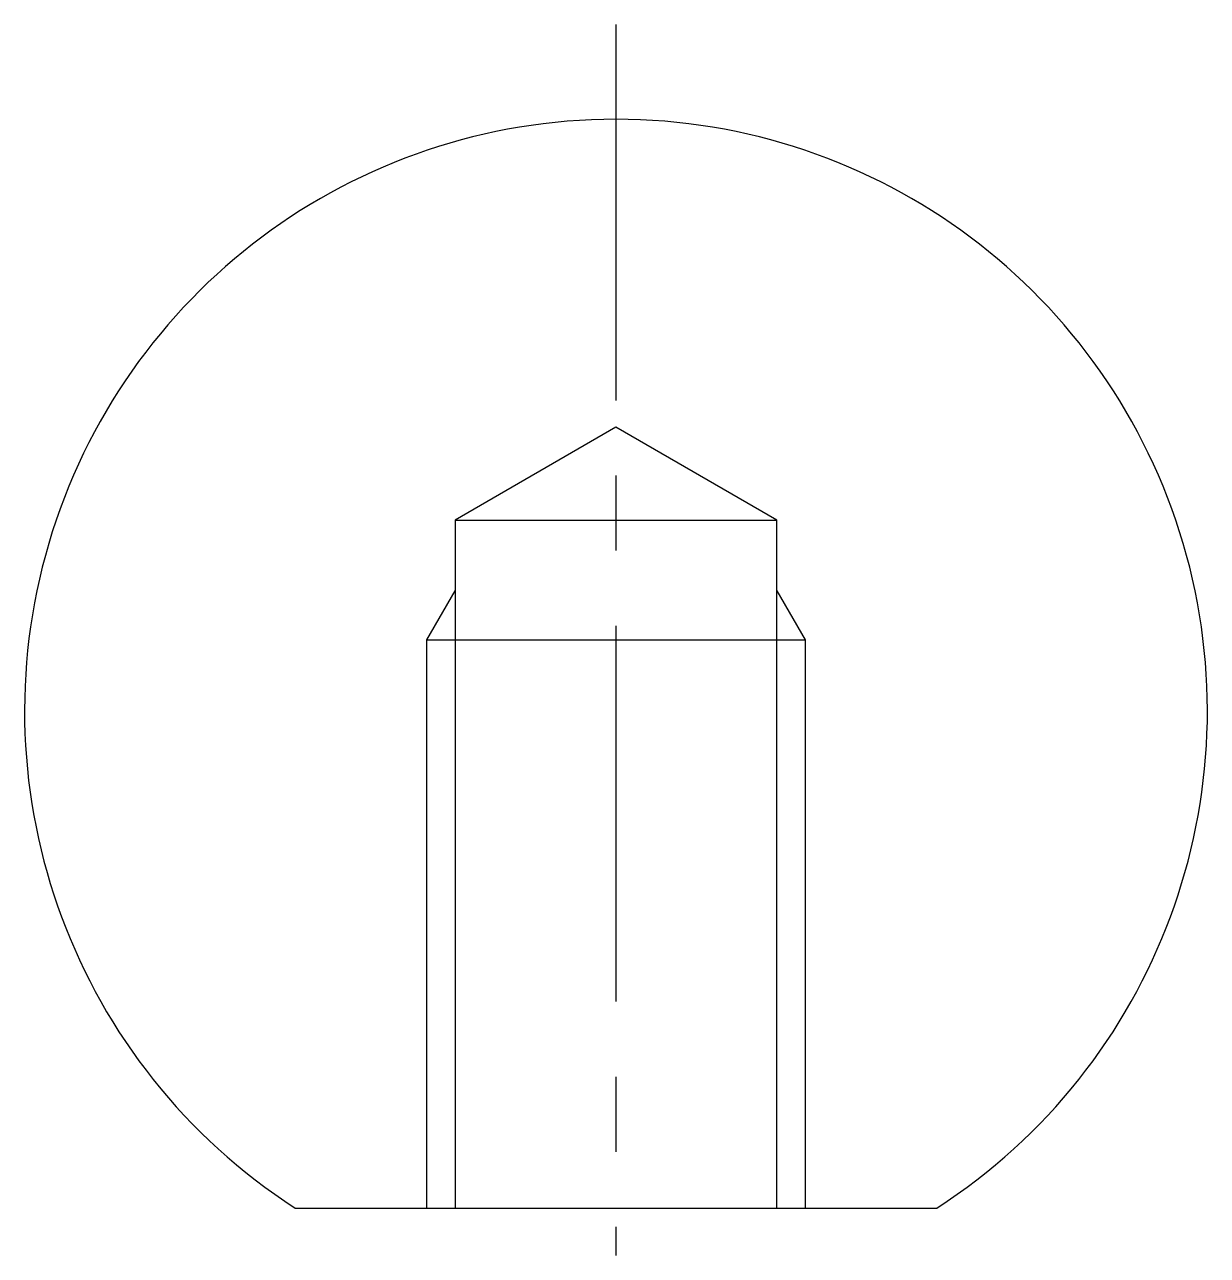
# Model space of a CAD drawing. Extents: x 10 to 163, y 10 to 110.
# Drawn here: x 137.81 to 162.81, y 83.92 to 109.92 of the extents above; entities outside this region: 2.
import ezdxf

# ---------------------------------------------------------------- set-up
doc = ezdxf.new("R2010")
doc.units = 0
doc.header["$LTSCALE"] = 0.25
doc.linetypes.add('CENTER', pattern=[50.8, 31.75, -6.35, 6.35, -6.35])
doc.layers.get('0').update_dxf_attribs({"linetype": 'CONTINUOUS'})
doc.layers.add('CENTER', color=1, linetype='CENTER')

msp = doc.modelspace()

# ---------------------------------------------------------------- linework, layer by layer
at = {"linetype": 'CONTINUOUS'}
for p, q in [((150.307, 101.418), (146.907, 99.455)), ((153.707, 99.455), (150.307, 101.418)), ((146.907, 99.455), (153.707, 99.455)), ((146.907, 99.455), (146.907, 84.925)), ((153.707, 84.925), (153.707, 99.455)), ((146.307, 96.925), (154.307, 96.925)), ((143.525, 84.925), (157.09, 84.925))]:
    msp.add_line(p, q, dxfattribs=at)
at = {"color": 3, "linetype": 'CONTINUOUS'}
for p, q in [((146.307, 96.925), (146.907, 97.964)), ((153.707, 97.964), (154.307, 96.925)), ((146.307, 84.925), (146.307, 96.925)), ((154.307, 96.925), (154.307, 84.925))]:
    msp.add_line(p, q, dxfattribs=at)
for p, q in [((146.916, 84.925), (146.916, 84.925)), ((150.307, 84.925), (150.307, 84.925))]:
    msp.add_line(p, q)
at = {"linetype": 'CONTINUOUS'}
msp.add_arc((150.307, 95.425), 12.5, 302.8599, 237.1401, dxfattribs=at)
at = {"layer": 'CENTER', "color": 1, "linetype": 'CENTER'}
msp.add_line((150.307, 109.925), (150.307, 83.925), dxfattribs=at)

# ---------------------------------------------------------------- texts
for s, p in [('PBA 8-25', (10, 25)), ('PBA0825', (10, 10))]:
    msp.add_text(s, height=4).set_placement(p)

doc.saveas('drawing.dxf')
